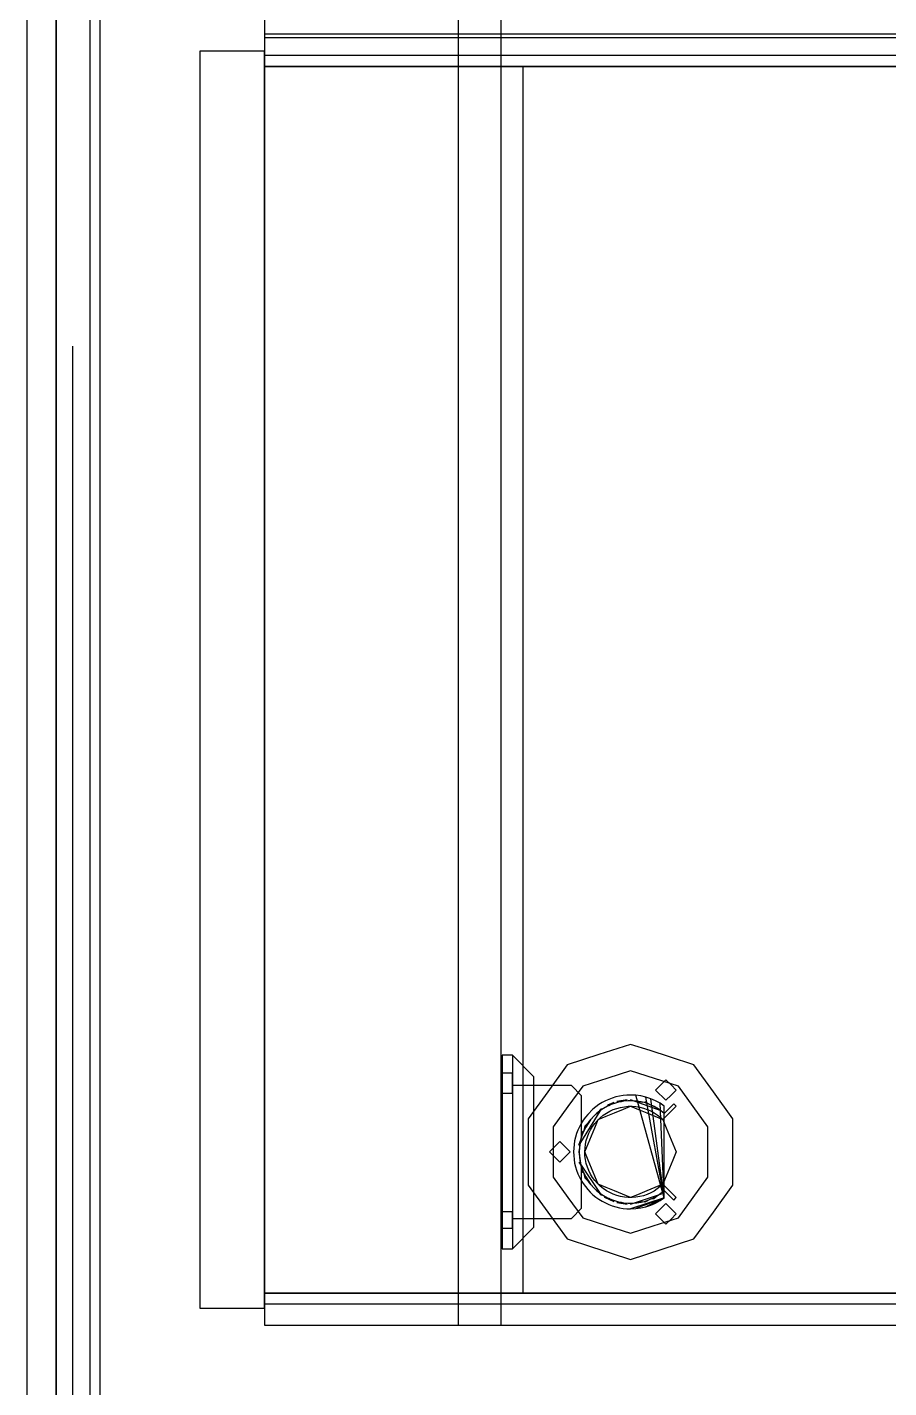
# Model space of a CAD drawing. Extents: x -23.2 to 18.8, y -18.4 to 11.3.
# Drawn here: x 1.7923 to 2.0464, y 3.137 to 3.5384 of the extents above; entities that cross this region are included whole.
import ezdxf

# ---------------------------------------------------------------- set-up
doc = ezdxf.new("R2010")
doc.units = 0
doc.linetypes.add('Dashed', pattern=[0.75, 0.5, -0.25])
for name, color, linetype in [('EJE_MUROS', 8, 'Continuous'), ('FURNISHINGELEMENT', 8, 'Continuous'), ('MUROS', 7, 'Continuous'), ('VIGAS', 5, 'Continuous')]:
    doc.layers.add(name, color=color, linetype=linetype)

msp = doc.modelspace()

# ---------------------------------------------------------------- linework, layer by layer
at = {"layer": 'EJE_MUROS', "linetype": 'Dashed'}
for p, q in [((1.79234, 0.83592), (1.79234, 5.76075)), ((1.80584, 2.94432), (1.80584, 5.74375))]:
    msp.add_line(p, q, dxfattribs=at)
at = {"layer": 'FURNISHINGELEMENT'}
for p, q in [((1.91944, 3.91642, 3.5416), (1.91944, 3.53542, 3.5416)), ((1.93214, 3.53542, 3.5416), (1.93214, 3.91642, 3.5416)), ((1.86229, 3.54494, 5.36405), (1.86229, 3.53542, 5.36405)), ((2.30044, 3.53642, 5.36405), (1.86229, 3.53642, 5.36405)), ((1.86229, 3.53642, 5.36405), (1.86229, 3.52689, 5.36405)), ((1.86229, 3.53542, 5.36405), (2.30044, 3.53542, 5.36405)), ((1.93214, 3.53642, 3.5416), (1.91944, 3.53642, 3.5416)), ((1.91944, 3.53642, 3.5416), (1.91944, 3.15542, 3.5416)), ((1.91944, 3.53542, 3.5416), (1.93214, 3.53542, 3.5416)), ((1.93214, 3.15542, 3.5416), (1.93214, 3.53642, 3.5416)), ((1.86229, 3.53138, 5.36064), (1.84324, 3.53138, 5.36064)), ((1.84324, 3.53138, 5.36064), (1.84324, 3.52689, 5.3625)), ((1.86229, 3.52689, 5.3625), (1.86229, 3.53138, 5.36064)), ((1.86229, 3.53007, 3.55112), (1.86229, 3.16177, 3.55112)), ((2.28774, 3.53007, 3.55112), (1.86229, 3.53007, 3.55112)), ((1.84324, 3.52689, 5.3625), (1.84324, 3.16494, 5.3625)), ((1.86229, 3.16494, 5.3625), (1.86229, 3.52689, 5.3625)), ((1.86229, 3.52689, 5.36405), (1.86229, 3.16494, 5.36405)), ((2.30044, 3.52689, 5.36405), (1.86229, 3.52689, 5.36405)), ((1.86229, 3.52689, 5.36405), (2.28774, 3.52689, 5.36405)), ((2.28774, 3.52689, 5.05052), (1.93849, 3.52689, 5.05052)), ((1.93849, 3.52689, 5.05052), (1.93849, 3.16494, 5.05052)), ((2.28774, 3.52689, 3.76385), (1.93849, 3.52689, 3.76385)), ((1.93849, 3.52689, 3.76385), (1.93849, 3.16494, 3.76385)), ((1.97024, 3.23832, 3.5416), (1.96091, 3.23529, 3.5416)), ((1.97599, 3.23646, 3.5416), (1.97024, 3.23832, 3.5416)), ((1.98175, 3.23459, 3.5416), (1.97599, 3.23646, 3.5416)), ((1.93239, 3.23513, 3.52597), (1.93239, 3.17798, 3.52597)), ((1.93539, 3.23513, 3.52597), (1.93239, 3.23513, 3.52597)), ((1.94174, 3.22878, 3.52597), (1.93539, 3.23513, 3.52597)), ((1.94174, 3.22878, 3.48134), (1.93539, 3.23513, 3.48134)), ((1.93539, 3.23513, 3.48134), (1.93539, 3.17798, 3.48134)), ((1.95158, 3.23226, 3.5416), (1.94582, 3.22432, 3.5416)), ((1.96091, 3.23529, 3.5416), (1.95158, 3.23226, 3.5416)), ((1.9889, 3.23226, 3.5416), (1.98175, 3.23459, 3.5416)), ((1.99467, 3.22432, 3.5416), (1.9889, 3.23226, 3.5416)), ((1.93539, 3.22986, 3.49082), (1.93239, 3.22986, 3.49082)), ((1.93239, 3.22986, 3.49082), (1.93239, 3.22688, 3.48784)), ((1.93539, 3.22688, 3.48784), (1.93539, 3.22986, 3.49082)), ((1.94174, 3.18433, 3.52597), (1.94174, 3.22878, 3.52597)), ((1.94174, 3.18433, 3.48134), (1.94174, 3.22878, 3.48134)), ((1.96355, 3.22838, 3.46351), (1.95615, 3.22597, 3.46351)), ((1.97024, 3.23055, 3.46351), (1.96355, 3.22838, 3.46351)), ((1.97729, 3.22826, 3.46351), (1.97024, 3.23055, 3.46351)), ((1.98434, 3.22597, 3.46351), (1.97729, 3.22826, 3.46351)), ((1.97916, 3.22637, 3.5416), (1.98068, 3.22788, 3.5416)), ((1.98068, 3.22788, 3.5416), (1.9822, 3.22637, 3.5416)), ((1.93239, 3.22688, 3.48784), (1.93239, 3.2239, 3.49082)), ((1.93239, 3.2239, 3.49082), (1.93539, 3.2239, 3.49082)), ((1.93539, 3.2239, 3.49082), (1.93539, 3.22688, 3.48784)), ((1.95283, 3.22617, 3.51393), (1.93539, 3.22617, 3.51393)), ((1.93539, 3.22617, 3.51393), (1.93539, 3.18694, 3.51393)), ((1.94582, 3.22432, 3.5416), (1.94005, 3.21639, 3.5416)), ((1.95615, 3.22597, 3.46351), (1.95179, 3.21998, 3.46351)), ((1.95583, 3.22317, 3.51393), (1.95283, 3.22617, 3.51393)), ((1.97765, 3.22485, 3.5416), (1.97916, 3.22637, 3.5416)), ((1.98068, 3.22182, 3.5416), (1.97765, 3.22485, 3.5416)), ((1.9822, 3.22637, 3.5416), (1.98371, 3.22485, 3.5416)), ((1.98371, 3.22485, 3.5416), (1.9822, 3.22334, 3.5416)), ((1.98869, 3.21998, 3.46351), (1.98434, 3.22597, 3.46351)), ((2.00044, 3.21639, 3.5416), (1.99467, 3.22432, 3.5416)), ((1.95179, 3.21998, 3.46351), (1.94744, 3.21399, 3.46351)), ((1.95583, 3.21111, 3.51393), (1.95583, 3.22317, 3.51393)), ((1.96002, 3.2199, 3.51118), (1.95917, 3.2192, 3.51118)), ((1.96002, 3.2199, 3.51118), (1.95917, 3.2192, 3.51118)), ((1.96002, 3.2199, 3.51118), (1.95917, 3.2192, 3.51118)), ((1.96002, 3.2199, 3.51118), (1.95917, 3.2192, 3.51118)), ((1.96002, 3.2199, 3.51118), (1.95917, 3.2192, 3.51118)), ((1.96091, 3.22054, 3.51118), (1.96002, 3.2199, 3.51118)), ((1.96091, 3.22054, 3.51118), (1.96002, 3.2199, 3.51118)), ((1.96091, 3.22054, 3.51118), (1.96002, 3.2199, 3.51118)), ((1.96091, 3.22054, 3.51118), (1.96002, 3.2199, 3.51118)), ((1.96091, 3.22054, 3.51118), (1.96002, 3.2199, 3.51118)), ((1.96185, 3.22112, 3.51118), (1.96091, 3.22054, 3.51118)), ((1.96185, 3.22112, 3.51118), (1.96091, 3.22054, 3.51118)), ((1.96185, 3.22112, 3.51118), (1.96091, 3.22054, 3.51118)), ((1.96185, 3.22112, 3.51118), (1.96091, 3.22054, 3.51118)), ((1.96185, 3.22112, 3.51118), (1.96091, 3.22054, 3.51118)), ((1.96282, 3.22164, 3.51118), (1.96185, 3.22112, 3.51118)), ((1.96282, 3.22164, 3.51118), (1.96185, 3.22112, 3.51118)), ((1.96282, 3.22164, 3.51118), (1.96185, 3.22112, 3.51118)), ((1.96282, 3.22164, 3.51118), (1.96185, 3.22112, 3.51118)), ((1.96282, 3.22164, 3.51118), (1.96185, 3.22112, 3.51118)), ((1.96341, 3.22005, 3.51393), (1.96229, 3.21942, 3.51393)), ((1.96382, 3.22209, 3.51118), (1.96282, 3.22164, 3.51118)), ((1.96382, 3.22209, 3.51118), (1.96282, 3.22164, 3.51118)), ((1.96382, 3.22209, 3.51118), (1.96282, 3.22164, 3.51118)), ((1.96382, 3.22209, 3.51118), (1.96282, 3.22164, 3.51118)), ((1.96382, 3.22209, 3.51118), (1.96282, 3.22164, 3.51118)), ((1.96458, 3.22058, 3.51393), (1.96341, 3.22005, 3.51393)), ((1.96529, 3.22117, 3.51163), (1.96343, 3.2204, 3.51163)), ((1.96343, 3.2204, 3.51163), (1.96385, 3.22026, 3.51163)), ((1.96484, 3.22248, 3.51118), (1.96382, 3.22209, 3.51118)), ((1.96484, 3.22248, 3.51118), (1.96382, 3.22209, 3.51118)), ((1.96484, 3.22248, 3.51118), (1.96382, 3.22209, 3.51118)), ((1.96484, 3.22248, 3.51118), (1.96382, 3.22209, 3.51118)), ((1.96484, 3.22248, 3.51118), (1.96382, 3.22209, 3.51118)), ((1.96385, 3.22026, 3.51163), (1.96529, 3.22117, 3.51163)), ((1.96579, 3.22101, 3.51393), (1.96458, 3.22058, 3.51393)), ((1.9659, 3.2228, 3.51118), (1.96484, 3.22248, 3.51118)), ((1.9659, 3.2228, 3.51118), (1.96484, 3.22248, 3.51118)), ((1.9659, 3.2228, 3.51118), (1.96484, 3.22248, 3.51118)), ((1.9659, 3.2228, 3.51118), (1.96484, 3.22248, 3.51118)), ((1.9659, 3.2228, 3.51118), (1.96484, 3.22248, 3.51118)), ((1.96703, 3.22133, 3.51393), (1.96579, 3.22101, 3.51393)), ((1.96697, 3.22305, 3.51118), (1.9659, 3.2228, 3.51118)), ((1.96697, 3.22305, 3.51118), (1.9659, 3.2228, 3.51118)), ((1.96697, 3.22305, 3.51118), (1.9659, 3.2228, 3.51118)), ((1.96697, 3.22305, 3.51118), (1.9659, 3.2228, 3.51118)), ((1.96697, 3.22305, 3.51118), (1.9659, 3.2228, 3.51118)), ((1.96622, 3.21944, 3.51393), (1.96732, 3.21973, 3.51393)), ((1.96924, 3.22195, 3.51163), (1.96625, 3.22146, 3.51163)), ((1.96625, 3.22146, 3.51163), (1.96762, 3.22145, 3.51163)), ((1.96805, 3.22323, 3.51118), (1.96697, 3.22305, 3.51118)), ((1.96805, 3.22323, 3.51118), (1.96697, 3.22305, 3.51118)), ((1.96805, 3.22323, 3.51118), (1.96697, 3.22305, 3.51118)), ((1.96805, 3.22323, 3.51118), (1.96697, 3.22305, 3.51118)), ((1.96805, 3.22323, 3.51118), (1.96697, 3.22305, 3.51118)), ((1.96829, 3.22155, 3.51393), (1.96703, 3.22133, 3.51393)), ((1.96732, 3.21973, 3.51393), (1.96844, 3.21993, 3.51393)), ((1.96762, 3.22145, 3.51163), (1.96924, 3.22195, 3.51163)), ((1.96914, 3.22333, 3.51118), (1.96805, 3.22323, 3.51118)), ((1.96914, 3.22333, 3.51118), (1.96805, 3.22323, 3.51118)), ((1.96914, 3.22333, 3.51118), (1.96805, 3.22323, 3.51118)), ((1.96914, 3.22333, 3.51118), (1.96805, 3.22323, 3.51118)), ((1.96914, 3.22333, 3.51118), (1.96805, 3.22323, 3.51118)), ((1.96817, 3.21919, 3.46351), (1.97024, 3.22005, 3.46351)), ((1.96957, 3.22167, 3.51393), (1.96829, 3.22155, 3.51393)), ((1.96844, 3.21993, 3.51393), (1.96958, 3.22004, 3.51393)), ((1.97024, 3.22337, 3.51118), (1.96914, 3.22333, 3.51118)), ((1.97024, 3.22337, 3.51118), (1.96914, 3.22333, 3.51118)), ((1.97024, 3.22337, 3.51118), (1.96914, 3.22333, 3.51118)), ((1.97024, 3.22337, 3.51118), (1.96914, 3.22333, 3.51118)), ((1.97024, 3.22337, 3.51118), (1.96914, 3.22333, 3.51118)), ((1.97085, 3.22167, 3.51393), (1.96957, 3.22167, 3.51393)), ((1.96958, 3.22004, 3.51393), (1.97072, 3.22004, 3.51393)), ((1.97176, 3.2233, 3.51118), (1.97024, 3.22337, 3.51118)), ((1.97176, 3.2233, 3.51118), (1.97024, 3.22337, 3.51118)), ((1.97176, 3.2233, 3.51118), (1.97024, 3.22337, 3.51118)), ((1.97176, 3.2233, 3.51118), (1.97024, 3.22337, 3.51118)), ((1.97176, 3.2233, 3.51118), (1.97024, 3.22337, 3.51118)), ((1.97024, 3.22199, 3.51163), (1.97145, 3.22163, 3.51163)), ((1.97926, 3.2187, 3.51163), (1.97024, 3.22199, 3.51163)), ((1.97024, 3.22005, 3.46351), (1.97263, 3.21907, 3.46351)), ((1.97072, 3.22004, 3.51393), (1.97185, 3.21996, 3.51393)), ((1.97212, 3.22156, 3.51393), (1.97085, 3.22167, 3.51393)), ((1.97145, 3.22163, 3.51163), (1.97265, 3.22149, 3.51163)), ((1.98021, 3.19306, 3.51118), (1.97176, 3.2233, 3.51118)), ((1.97327, 3.2231, 3.51118), (1.97176, 3.2233, 3.51118)), ((1.97327, 3.2231, 3.51118), (1.97176, 3.2233, 3.51118)), ((1.97327, 3.2231, 3.51118), (1.97176, 3.2233, 3.51118)), ((1.97327, 3.2231, 3.51118), (1.97176, 3.2233, 3.51118)), ((1.97185, 3.21996, 3.51393), (1.97297, 3.21977, 3.51393)), ((1.97339, 3.22135, 3.51393), (1.97212, 3.22156, 3.51393)), ((1.97265, 3.22149, 3.51163), (1.97383, 3.22125, 3.51163)), ((1.97297, 3.21977, 3.51393), (1.97408, 3.2195, 3.51393)), ((1.97476, 3.22275, 3.51118), (1.97327, 3.2231, 3.51118)), ((1.97476, 3.22275, 3.51118), (1.97327, 3.2231, 3.51118)), ((1.97476, 3.22275, 3.51118), (1.97327, 3.2231, 3.51118)), ((1.97476, 3.22275, 3.51118), (1.97327, 3.2231, 3.51118)), ((1.97463, 3.22103, 3.51393), (1.97339, 3.22135, 3.51393)), ((1.97383, 3.22125, 3.51163), (1.97453, 3.22138, 3.51163)), ((1.97453, 3.22138, 3.51163), (1.97612, 3.22049, 3.51163)), ((1.97584, 3.22061, 3.51393), (1.97463, 3.22103, 3.51393)), ((1.98021, 3.19306, 3.51118), (1.97476, 3.22275, 3.51118)), ((1.9762, 3.22228, 3.51118), (1.97476, 3.22275, 3.51118)), ((1.9762, 3.22228, 3.51118), (1.97476, 3.22275, 3.51118)), ((1.9762, 3.22228, 3.51118), (1.97476, 3.22275, 3.51118)), ((1.97701, 3.22008, 3.51393), (1.97584, 3.22061, 3.51393)), ((1.97612, 3.22049, 3.51163), (1.97721, 3.21998, 3.51163)), ((1.98021, 3.19306, 3.51118), (1.9762, 3.22228, 3.51118)), ((1.9776, 3.22167, 3.51118), (1.9762, 3.22228, 3.51118)), ((1.9776, 3.22167, 3.51118), (1.9762, 3.22228, 3.51118)), ((1.97813, 3.21946, 3.51393), (1.97701, 3.22008, 3.51393)), ((1.97721, 3.21998, 3.51163), (1.97826, 3.21938, 3.51163)), ((1.97926, 3.2187, 3.51163), (1.97721, 3.21998, 3.51163)), ((1.97721, 3.21998, 3.51163), (1.97826, 3.21938, 3.51163)), ((1.97894, 3.22094, 3.51118), (1.9776, 3.22167, 3.51118)), ((1.97894, 3.22094, 3.51118), (1.9776, 3.22167, 3.51118)), ((1.98021, 3.19306, 3.51118), (1.97894, 3.22094, 3.51118)), ((1.98021, 3.2201, 3.51118), (1.97894, 3.22094, 3.51118)), ((1.97978, 3.2161, 3.51393), (1.98374, 3.22006, 3.51393)), ((1.98301, 3.22079, 3.51393), (1.98019, 3.21794, 3.51393)), ((1.98021, 3.19306, 3.51118), (1.98021, 3.2201, 3.51118)), ((1.9822, 3.22334, 3.5416), (1.98068, 3.22182, 3.5416)), ((1.98374, 3.22006, 3.51393), (1.98301, 3.22079, 3.51393)), ((1.99305, 3.21399, 3.46351), (1.98869, 3.21998, 3.46351)), ((1.94005, 3.21639, 3.5416), (1.94005, 3.20658, 3.5416)), ((1.96168, 3.21939, 3.51163), (1.95497, 3.20859, 3.51163)), ((1.95628, 3.21591, 3.51118), (1.9557, 3.21497, 3.51118)), ((1.95628, 3.21591, 3.51118), (1.9557, 3.21497, 3.51118)), ((1.95628, 3.21591, 3.51118), (1.9557, 3.21497, 3.51118)), ((1.95628, 3.21591, 3.51118), (1.9557, 3.21497, 3.51118)), ((1.95628, 3.21591, 3.51118), (1.9557, 3.21497, 3.51118)), ((1.95692, 3.2168, 3.51118), (1.95628, 3.21591, 3.51118)), ((1.95692, 3.2168, 3.51118), (1.95628, 3.21591, 3.51118)), ((1.95692, 3.2168, 3.51118), (1.95628, 3.21591, 3.51118)), ((1.95692, 3.2168, 3.51118), (1.95628, 3.21591, 3.51118)), ((1.95692, 3.2168, 3.51118), (1.95628, 3.21591, 3.51118)), ((1.95762, 3.21765, 3.51118), (1.95692, 3.2168, 3.51118)), ((1.95762, 3.21765, 3.51118), (1.95692, 3.2168, 3.51118)), ((1.95762, 3.21765, 3.51118), (1.95692, 3.2168, 3.51118)), ((1.95762, 3.21765, 3.51118), (1.95692, 3.2168, 3.51118)), ((1.95762, 3.21765, 3.51118), (1.95692, 3.2168, 3.51118)), ((1.95917, 3.2192, 3.51118), (1.95762, 3.21765, 3.51118)), ((1.95917, 3.2192, 3.51118), (1.95762, 3.21765, 3.51118)), ((1.95917, 3.2192, 3.51118), (1.95762, 3.21765, 3.51118)), ((1.95917, 3.2192, 3.51118), (1.95762, 3.21765, 3.51118)), ((1.95917, 3.2192, 3.51118), (1.95762, 3.21765, 3.51118)), ((1.95847, 3.21604, 3.51393), (1.95771, 3.21501, 3.51393)), ((1.95786, 3.21523, 3.51163), (1.95866, 3.21628, 3.51163)), ((1.95931, 3.21701, 3.51393), (1.95847, 3.21604, 3.51393)), ((1.95866, 3.21628, 3.51163), (1.95955, 3.21725, 3.51163)), ((1.96024, 3.2179, 3.51393), (1.95931, 3.21701, 3.51393)), ((1.95955, 3.21725, 3.51163), (1.96052, 3.21814, 3.51163)), ((1.95973, 3.21372, 3.46351), (1.96071, 3.21611, 3.46351)), ((1.95973, 3.21501, 3.51393), (1.96048, 3.21587, 3.51393)), ((1.96123, 3.2187, 3.51393), (1.96024, 3.2179, 3.51393)), ((1.96048, 3.21587, 3.51393), (1.9613, 3.21666, 3.51393)), ((1.96052, 3.21814, 3.51163), (1.96168, 3.21939, 3.51163)), ((1.96071, 3.21611, 3.46351), (1.9631, 3.21709, 3.46351)), ((1.96229, 3.21942, 3.51393), (1.96123, 3.2187, 3.51393)), ((1.9613, 3.21666, 3.51393), (1.96219, 3.21738, 3.51393)), ((1.96219, 3.21738, 3.51393), (1.96313, 3.21802, 3.51393)), ((1.9631, 3.21709, 3.46351), (1.96548, 3.21808, 3.46351)), ((1.96313, 3.21802, 3.51393), (1.96412, 3.21858, 3.51393)), ((1.96412, 3.21858, 3.51393), (1.96515, 3.21905, 3.51393)), ((1.96515, 3.21905, 3.51393), (1.96622, 3.21944, 3.51393)), ((1.96548, 3.21808, 3.46351), (1.96817, 3.21919, 3.46351)), ((1.97263, 3.21907, 3.46351), (1.97501, 3.21808, 3.46351)), ((1.97408, 3.2195, 3.51393), (1.97515, 3.21913, 3.51393)), ((1.97501, 3.21808, 3.46351), (1.97739, 3.21709, 3.46351)), ((1.97515, 3.21913, 3.51393), (1.9762, 3.21867, 3.51393)), ((1.9762, 3.21867, 3.51393), (1.9772, 3.21812, 3.51393)), ((1.9772, 3.21812, 3.51393), (1.97814, 3.21749, 3.51393)), ((1.97739, 3.21709, 3.46351), (1.97977, 3.21611, 3.46351)), ((1.97919, 3.21875, 3.51393), (1.97813, 3.21946, 3.51393)), ((1.97814, 3.21749, 3.51393), (1.97905, 3.21683, 3.51393)), ((1.97826, 3.21938, 3.51163), (1.97926, 3.2187, 3.51163)), ((1.97826, 3.21938, 3.51163), (1.97926, 3.2187, 3.51163)), ((1.97905, 3.21683, 3.51393), (1.97978, 3.2161, 3.51393)), ((1.98019, 3.21794, 3.51393), (1.97919, 3.21875, 3.51393)), ((1.97977, 3.21611, 3.46351), (1.98076, 3.21372, 3.46351)), ((2.00044, 3.20658, 3.5416), (2.00044, 3.21639, 3.5416)), ((1.94744, 3.21399, 3.46351), (1.94744, 3.20658, 3.46351)), ((1.95434, 3.21197, 3.51118), (1.95402, 3.21092, 3.51118)), ((1.95434, 3.21197, 3.51118), (1.95402, 3.21092, 3.51118)), ((1.95434, 3.21197, 3.51118), (1.95402, 3.21092, 3.51118)), ((1.95434, 3.21197, 3.51118), (1.95402, 3.21092, 3.51118)), ((1.95434, 3.21197, 3.51118), (1.95402, 3.21092, 3.51118)), ((1.95473, 3.213, 3.51118), (1.95434, 3.21197, 3.51118)), ((1.95473, 3.213, 3.51118), (1.95434, 3.21197, 3.51118)), ((1.95473, 3.213, 3.51118), (1.95434, 3.21197, 3.51118)), ((1.95473, 3.213, 3.51118), (1.95434, 3.21197, 3.51118)), ((1.95473, 3.213, 3.51118), (1.95434, 3.21197, 3.51118)), ((1.95518, 3.214, 3.51118), (1.95473, 3.213, 3.51118)), ((1.95518, 3.214, 3.51118), (1.95473, 3.213, 3.51118)), ((1.95518, 3.214, 3.51118), (1.95473, 3.213, 3.51118)), ((1.95518, 3.214, 3.51118), (1.95473, 3.213, 3.51118)), ((1.95518, 3.214, 3.51118), (1.95473, 3.213, 3.51118)), ((1.9557, 3.21497, 3.51118), (1.95518, 3.214, 3.51118)), ((1.9557, 3.21497, 3.51118), (1.95518, 3.214, 3.51118)), ((1.9557, 3.21497, 3.51118), (1.95518, 3.214, 3.51118)), ((1.9557, 3.21497, 3.51118), (1.95518, 3.214, 3.51118)), ((1.9557, 3.21497, 3.51118), (1.95518, 3.214, 3.51118)), ((1.95564, 3.21047, 3.51163), (1.95601, 3.21247, 3.51163)), ((1.95646, 3.21278, 3.51393), (1.95598, 3.21159, 3.51393)), ((1.95601, 3.21247, 3.51163), (1.95654, 3.21295, 3.51163)), ((1.95704, 3.21392, 3.51393), (1.95646, 3.21278, 3.51393)), ((1.95654, 3.21295, 3.51163), (1.9569, 3.21428, 3.51163)), ((1.9569, 3.21428, 3.51163), (1.95786, 3.21523, 3.51163)), ((1.95771, 3.21501, 3.51393), (1.95704, 3.21392, 3.51393)), ((1.95753, 3.21105, 3.51393), (1.95795, 3.21211, 3.51393)), ((1.95795, 3.21211, 3.51393), (1.95846, 3.21312, 3.51393)), ((1.95846, 3.21312, 3.51393), (1.95906, 3.2141, 3.51393)), ((1.95874, 3.21134, 3.46351), (1.95973, 3.21372, 3.46351)), ((1.95906, 3.2141, 3.51393), (1.95973, 3.21501, 3.51393)), ((1.98076, 3.21372, 3.46351), (1.98175, 3.21134, 3.46351)), ((1.99305, 3.20658, 3.46351), (1.99305, 3.21399, 3.46351)), ((1.94637, 3.20658, 3.5416), (1.94941, 3.20961, 3.5416)), ((1.94941, 3.20961, 3.5416), (1.95244, 3.20658, 3.5416)), ((1.95348, 3.20767, 3.51118), (1.95345, 3.20658, 3.51118)), ((1.95348, 3.20767, 3.51118), (1.95345, 3.20658, 3.51118)), ((1.95348, 3.20767, 3.51118), (1.95345, 3.20658, 3.51118)), ((1.95348, 3.20767, 3.51118), (1.95345, 3.20658, 3.51118)), ((1.95348, 3.20767, 3.51118), (1.95345, 3.20658, 3.51118)), ((1.95359, 3.20877, 3.51118), (1.95348, 3.20767, 3.51118)), ((1.95359, 3.20877, 3.51118), (1.95348, 3.20767, 3.51118)), ((1.95359, 3.20877, 3.51118), (1.95348, 3.20767, 3.51118)), ((1.95359, 3.20877, 3.51118), (1.95348, 3.20767, 3.51118)), ((1.95359, 3.20877, 3.51118), (1.95348, 3.20767, 3.51118)), ((1.95377, 3.20985, 3.51118), (1.95359, 3.20877, 3.51118)), ((1.95377, 3.20985, 3.51118), (1.95359, 3.20877, 3.51118)), ((1.95377, 3.20985, 3.51118), (1.95359, 3.20877, 3.51118)), ((1.95377, 3.20985, 3.51118), (1.95359, 3.20877, 3.51118)), ((1.95377, 3.20985, 3.51118), (1.95359, 3.20877, 3.51118)), ((1.95402, 3.21092, 3.51118), (1.95377, 3.20985, 3.51118)), ((1.95402, 3.21092, 3.51118), (1.95377, 3.20985, 3.51118)), ((1.95402, 3.21092, 3.51118), (1.95377, 3.20985, 3.51118)), ((1.95402, 3.21092, 3.51118), (1.95377, 3.20985, 3.51118)), ((1.95402, 3.21092, 3.51118), (1.95377, 3.20985, 3.51118)), ((1.95497, 3.20859, 3.51163), (1.95564, 3.21047, 3.51163)), ((1.95518, 3.20784, 3.51393), (1.95512, 3.20655, 3.51393)), ((1.95513, 3.20656, 3.51393), (1.95583, 3.21111, 3.51393)), ((1.95534, 3.20911, 3.51393), (1.95518, 3.20784, 3.51393)), ((1.95561, 3.21036, 3.51393), (1.95534, 3.20911, 3.51393)), ((1.95598, 3.21159, 3.51393), (1.95561, 3.21036, 3.51393)), ((1.95677, 3.20658, 3.46351), (1.95775, 3.20896, 3.46351)), ((1.95677, 3.20658, 3.51393), (1.95682, 3.20772, 3.51393)), ((1.95682, 3.20772, 3.51393), (1.95696, 3.20885, 3.51393)), ((1.95696, 3.20885, 3.51393), (1.9572, 3.20996, 3.51393)), ((1.9572, 3.20996, 3.51393), (1.95753, 3.21105, 3.51393)), ((1.95775, 3.20896, 3.46351), (1.95874, 3.21134, 3.46351)), ((1.98175, 3.21134, 3.46351), (1.98273, 3.20896, 3.46351)), ((1.98273, 3.20896, 3.46351), (1.98372, 3.20658, 3.46351)), ((1.94005, 3.20658, 3.5416), (1.94005, 3.19677, 3.5416)), ((1.94941, 3.20354, 3.5416), (1.94637, 3.20658, 3.5416)), ((1.94744, 3.20658, 3.46351), (1.94744, 3.19917, 3.46351)), ((1.95244, 3.20658, 3.5416), (1.94941, 3.20354, 3.5416)), ((1.95345, 3.20658, 3.51118), (1.95348, 3.20548, 3.51118)), ((1.95345, 3.20658, 3.51118), (1.95348, 3.20548, 3.51118)), ((1.95345, 3.20658, 3.51118), (1.95348, 3.20548, 3.51118)), ((1.95345, 3.20658, 3.51118), (1.95348, 3.20548, 3.51118)), ((1.95345, 3.20658, 3.51118), (1.95348, 3.20548, 3.51118)), ((1.95348, 3.20548, 3.51118), (1.95359, 3.20438, 3.51118)), ((1.95348, 3.20548, 3.51118), (1.95359, 3.20438, 3.51118)), ((1.95348, 3.20548, 3.51118), (1.95359, 3.20438, 3.51118)), ((1.95348, 3.20548, 3.51118), (1.95359, 3.20438, 3.51118)), ((1.95348, 3.20548, 3.51118), (1.95359, 3.20438, 3.51118)), ((1.95359, 3.20438, 3.51118), (1.95377, 3.2033, 3.51118)), ((1.95359, 3.20438, 3.51118), (1.95377, 3.2033, 3.51118)), ((1.95359, 3.20438, 3.51118), (1.95377, 3.2033, 3.51118)), ((1.95359, 3.20438, 3.51118), (1.95377, 3.2033, 3.51118)), ((1.95359, 3.20438, 3.51118), (1.95377, 3.2033, 3.51118)), ((1.95512, 3.20655, 3.51393), (1.95518, 3.20527, 3.51393)), ((1.95583, 3.20201, 3.51393), (1.95513, 3.20656, 3.51393)), ((1.95564, 3.20265, 3.51163), (1.95513, 3.20357, 3.51163)), ((1.95513, 3.20357, 3.51163), (1.96168, 3.19376, 3.51163)), ((1.95518, 3.20527, 3.51393), (1.95534, 3.204, 3.51393)), ((1.95534, 3.204, 3.51393), (1.95561, 3.20275, 3.51393)), ((1.95681, 3.20544, 3.51393), (1.95677, 3.20658, 3.51393)), ((1.95775, 3.20419, 3.46351), (1.95677, 3.20658, 3.46351)), ((1.95696, 3.20432, 3.51393), (1.95681, 3.20544, 3.51393)), ((1.9572, 3.2032, 3.51393), (1.95696, 3.20432, 3.51393)), ((1.95874, 3.20181, 3.46351), (1.95775, 3.20419, 3.46351)), ((1.98273, 3.20419, 3.46351), (1.98175, 3.20181, 3.46351)), ((1.98372, 3.20658, 3.46351), (1.98273, 3.20419, 3.46351)), ((1.99305, 3.19917, 3.46351), (1.99305, 3.20658, 3.46351)), ((2.00044, 3.19677, 3.5416), (2.00044, 3.20658, 3.5416)), ((1.95377, 3.2033, 3.51118), (1.95402, 3.20223, 3.51118)), ((1.95377, 3.2033, 3.51118), (1.95402, 3.20223, 3.51118)), ((1.95377, 3.2033, 3.51118), (1.95402, 3.20223, 3.51118)), ((1.95377, 3.2033, 3.51118), (1.95402, 3.20223, 3.51118)), ((1.95377, 3.2033, 3.51118), (1.95402, 3.20223, 3.51118)), ((1.95402, 3.20223, 3.51118), (1.95434, 3.20118, 3.51118)), ((1.95402, 3.20223, 3.51118), (1.95434, 3.20118, 3.51118)), ((1.95402, 3.20223, 3.51118), (1.95434, 3.20118, 3.51118)), ((1.95402, 3.20223, 3.51118), (1.95434, 3.20118, 3.51118)), ((1.95402, 3.20223, 3.51118), (1.95434, 3.20118, 3.51118)), ((1.95434, 3.20118, 3.51118), (1.95473, 3.20015, 3.51118)), ((1.95434, 3.20118, 3.51118), (1.95473, 3.20015, 3.51118)), ((1.95434, 3.20118, 3.51118), (1.95473, 3.20015, 3.51118)), ((1.95434, 3.20118, 3.51118), (1.95473, 3.20015, 3.51118)), ((1.95434, 3.20118, 3.51118), (1.95473, 3.20015, 3.51118)), ((1.95473, 3.20015, 3.51118), (1.95518, 3.19915, 3.51118)), ((1.95473, 3.20015, 3.51118), (1.95518, 3.19915, 3.51118)), ((1.95473, 3.20015, 3.51118), (1.95518, 3.19915, 3.51118)), ((1.95473, 3.20015, 3.51118), (1.95518, 3.19915, 3.51118)), ((1.95473, 3.20015, 3.51118), (1.95518, 3.19915, 3.51118)), ((1.95561, 3.20275, 3.51393), (1.95599, 3.20152, 3.51393)), ((1.95601, 3.20068, 3.51163), (1.95564, 3.20265, 3.51163)), ((1.95583, 3.18994, 3.51393), (1.95583, 3.20201, 3.51393)), ((1.95599, 3.20152, 3.51393), (1.95646, 3.20034, 3.51393)), ((1.95654, 3.20017, 3.51163), (1.95601, 3.20068, 3.51163)), ((1.95646, 3.20034, 3.51393), (1.95704, 3.19919, 3.51393)), ((1.9569, 3.19887, 3.51163), (1.95654, 3.20017, 3.51163)), ((1.95753, 3.20211, 3.51393), (1.9572, 3.2032, 3.51393)), ((1.95795, 3.20106, 3.51393), (1.95753, 3.20211, 3.51393)), ((1.95846, 3.20004, 3.51393), (1.95795, 3.20106, 3.51393)), ((1.95905, 3.19907, 3.51393), (1.95846, 3.20004, 3.51393)), ((1.95973, 3.19943, 3.46351), (1.95874, 3.20181, 3.46351)), ((1.98175, 3.20181, 3.46351), (1.98076, 3.19943, 3.46351)), ((1.94005, 3.19677, 3.5416), (1.94582, 3.18883, 3.5416)), ((1.94744, 3.19917, 3.46351), (1.95179, 3.19317, 3.46351)), ((1.95518, 3.19915, 3.51118), (1.9557, 3.19818, 3.51118)), ((1.95518, 3.19915, 3.51118), (1.9557, 3.19818, 3.51118)), ((1.95518, 3.19915, 3.51118), (1.9557, 3.19818, 3.51118)), ((1.95518, 3.19915, 3.51118), (1.9557, 3.19818, 3.51118)), ((1.95518, 3.19915, 3.51118), (1.9557, 3.19818, 3.51118)), ((1.9557, 3.19818, 3.51118), (1.95628, 3.19725, 3.51118)), ((1.9557, 3.19818, 3.51118), (1.95628, 3.19725, 3.51118)), ((1.9557, 3.19818, 3.51118), (1.95628, 3.19725, 3.51118)), ((1.9557, 3.19818, 3.51118), (1.95628, 3.19725, 3.51118)), ((1.9557, 3.19818, 3.51118), (1.95628, 3.19725, 3.51118)), ((1.95628, 3.19725, 3.51118), (1.95692, 3.19635, 3.51118)), ((1.95628, 3.19725, 3.51118), (1.95692, 3.19635, 3.51118)), ((1.95628, 3.19725, 3.51118), (1.95692, 3.19635, 3.51118)), ((1.95628, 3.19725, 3.51118), (1.95692, 3.19635, 3.51118)), ((1.95628, 3.19725, 3.51118), (1.95692, 3.19635, 3.51118)), ((1.95786, 3.19789, 3.51163), (1.9569, 3.19887, 3.51163)), ((1.95692, 3.19635, 3.51118), (1.95762, 3.1955, 3.51118)), ((1.95692, 3.19635, 3.51118), (1.95762, 3.1955, 3.51118)), ((1.95692, 3.19635, 3.51118), (1.95762, 3.1955, 3.51118)), ((1.95692, 3.19635, 3.51118), (1.95762, 3.1955, 3.51118)), ((1.95692, 3.19635, 3.51118), (1.95762, 3.1955, 3.51118)), ((1.95704, 3.19919, 3.51393), (1.95771, 3.1981, 3.51393)), ((1.95771, 3.1981, 3.51393), (1.95847, 3.19707, 3.51393)), ((1.95866, 3.19684, 3.51163), (1.95786, 3.19789, 3.51163)), ((1.95847, 3.19707, 3.51393), (1.95932, 3.19611, 3.51393)), ((1.95955, 3.19587, 3.51163), (1.95866, 3.19684, 3.51163)), ((1.95973, 3.19815, 3.51393), (1.95905, 3.19907, 3.51393)), ((1.95932, 3.19611, 3.51393), (1.96025, 3.19522, 3.51393)), ((1.96052, 3.19498, 3.51163), (1.95955, 3.19587, 3.51163)), ((1.96071, 3.19705, 3.46351), (1.95973, 3.19943, 3.46351)), ((1.96048, 3.19729, 3.51393), (1.95973, 3.19815, 3.51393)), ((1.96129, 3.1965, 3.51393), (1.96048, 3.19729, 3.51393)), ((1.9631, 3.19606, 3.46351), (1.96071, 3.19705, 3.46351)), ((1.96218, 3.19578, 3.51393), (1.96129, 3.1965, 3.51393)), ((1.96312, 3.19514, 3.51393), (1.96218, 3.19578, 3.51393)), ((1.96548, 3.19507, 3.46351), (1.9631, 3.19606, 3.46351)), ((1.97739, 3.19606, 3.46351), (1.97501, 3.19507, 3.46351)), ((1.97814, 3.19565, 3.51393), (1.97719, 3.19503, 3.51393)), ((1.97977, 3.19705, 3.46351), (1.97739, 3.19606, 3.46351)), ((1.97903, 3.19636, 3.51393), (1.97814, 3.19565, 3.51393)), ((1.97978, 3.19706, 3.51393), (1.97903, 3.19636, 3.51393)), ((1.98076, 3.19943, 3.46351), (1.97977, 3.19705, 3.46351)), ((1.98374, 3.1931, 3.51393), (1.97978, 3.19706, 3.51393)), ((1.98869, 3.19317, 3.46351), (1.99305, 3.19917, 3.46351)), ((1.99467, 3.18883, 3.5416), (2.00044, 3.19677, 3.5416)), ((1.95179, 3.19317, 3.46351), (1.95615, 3.18718, 3.46351)), ((1.95762, 3.1955, 3.51118), (1.95837, 3.1947, 3.51118)), ((1.95762, 3.1955, 3.51118), (1.95837, 3.1947, 3.51118)), ((1.95762, 3.1955, 3.51118), (1.95837, 3.1947, 3.51118)), ((1.95762, 3.1955, 3.51118), (1.95837, 3.1947, 3.51118)), ((1.95762, 3.1955, 3.51118), (1.95837, 3.1947, 3.51118)), ((1.95837, 3.1947, 3.51118), (1.95917, 3.19395, 3.51118)), ((1.95837, 3.1947, 3.51118), (1.95917, 3.19395, 3.51118)), ((1.95837, 3.1947, 3.51118), (1.95917, 3.19395, 3.51118)), ((1.95837, 3.1947, 3.51118), (1.95917, 3.19395, 3.51118)), ((1.95837, 3.1947, 3.51118), (1.95917, 3.19395, 3.51118)), ((1.95917, 3.19395, 3.51118), (1.96002, 3.19325, 3.51118)), ((1.95917, 3.19395, 3.51118), (1.96002, 3.19325, 3.51118)), ((1.95917, 3.19395, 3.51118), (1.96002, 3.19325, 3.51118)), ((1.95917, 3.19395, 3.51118), (1.96002, 3.19325, 3.51118)), ((1.95917, 3.19395, 3.51118), (1.96002, 3.19325, 3.51118)), ((1.96002, 3.19325, 3.51118), (1.96091, 3.19261, 3.51118)), ((1.96002, 3.19325, 3.51118), (1.96091, 3.19261, 3.51118)), ((1.96002, 3.19325, 3.51118), (1.96091, 3.19261, 3.51118)), ((1.96002, 3.19325, 3.51118), (1.96091, 3.19261, 3.51118)), ((1.96002, 3.19325, 3.51118), (1.96091, 3.19261, 3.51118)), ((1.96025, 3.19522, 3.51393), (1.96124, 3.19441, 3.51393)), ((1.96168, 3.19376, 3.51163), (1.96052, 3.19498, 3.51163)), ((1.96091, 3.19261, 3.51118), (1.96185, 3.19203, 3.51118)), ((1.96091, 3.19261, 3.51118), (1.96185, 3.19203, 3.51118)), ((1.96091, 3.19261, 3.51118), (1.96185, 3.19203, 3.51118)), ((1.96091, 3.19261, 3.51118), (1.96185, 3.19203, 3.51118)), ((1.96091, 3.19261, 3.51118), (1.96185, 3.19203, 3.51118)), ((1.96124, 3.19441, 3.51393), (1.9623, 3.19369, 3.51393)), ((1.96185, 3.19203, 3.51118), (1.96282, 3.19151, 3.51118)), ((1.96185, 3.19203, 3.51118), (1.96282, 3.19151, 3.51118)), ((1.96185, 3.19203, 3.51118), (1.96282, 3.19151, 3.51118)), ((1.96185, 3.19203, 3.51118), (1.96282, 3.19151, 3.51118)), ((1.96185, 3.19203, 3.51118), (1.96282, 3.19151, 3.51118)), ((1.9623, 3.19369, 3.51393), (1.96342, 3.19307, 3.51393)), ((1.96385, 3.19286, 3.51163), (1.96254, 3.19323, 3.51163)), ((1.96254, 3.19323, 3.51163), (1.96529, 3.19198, 3.51163)), ((1.96411, 3.19458, 3.51393), (1.96312, 3.19514, 3.51393)), ((1.96342, 3.19307, 3.51393), (1.96459, 3.19254, 3.51393)), ((1.96529, 3.19198, 3.51163), (1.96385, 3.19286, 3.51163)), ((1.96514, 3.1941, 3.51393), (1.96411, 3.19458, 3.51393)), ((1.96459, 3.19254, 3.51393), (1.9658, 3.19211, 3.51393)), ((1.96621, 3.19372, 3.51393), (1.96514, 3.1941, 3.51393)), ((1.96786, 3.19409, 3.46351), (1.96548, 3.19507, 3.46351)), ((1.9658, 3.19211, 3.51393), (1.96704, 3.19178, 3.51393)), ((1.96731, 3.19342, 3.51393), (1.96621, 3.19372, 3.51393)), ((1.96762, 3.19167, 3.51163), (1.96625, 3.19169, 3.51163)), ((1.96625, 3.19169, 3.51163), (1.96924, 3.1912, 3.51163)), ((1.96704, 3.19178, 3.51393), (1.9683, 3.19157, 3.51393)), ((1.96843, 3.19322, 3.51393), (1.96731, 3.19342, 3.51393)), ((1.96924, 3.1912, 3.51163), (1.96762, 3.19167, 3.51163)), ((1.97024, 3.1931, 3.46351), (1.96786, 3.19409, 3.46351)), ((1.9683, 3.19157, 3.51393), (1.96958, 3.19145, 3.51393)), ((1.96957, 3.19312, 3.51393), (1.96843, 3.19322, 3.51393)), ((1.9707, 3.19311, 3.51393), (1.96957, 3.19312, 3.51393)), ((1.97024, 3.19117, 3.51163), (1.97939, 3.19417, 3.51163)), ((1.97232, 3.19396, 3.46351), (1.97024, 3.1931, 3.46351)), ((1.98021, 3.19306, 3.51118), (1.97024, 3.18978, 3.51118)), ((1.97184, 3.19319, 3.51393), (1.9707, 3.19311, 3.51393)), ((1.97086, 3.19145, 3.51393), (1.97214, 3.19156, 3.51393)), ((1.97265, 3.19163, 3.51163), (1.97145, 3.19149, 3.51163)), ((1.98021, 3.19306, 3.51118), (1.97176, 3.18985, 3.51118)), ((1.97296, 3.19338, 3.51393), (1.97184, 3.19319, 3.51393)), ((1.97214, 3.19156, 3.51393), (1.9734, 3.19177, 3.51393)), ((1.97501, 3.19507, 3.46351), (1.97232, 3.19396, 3.46351)), ((1.97383, 3.19187, 3.51163), (1.97265, 3.19163, 3.51163)), ((1.97407, 3.19365, 3.51393), (1.97296, 3.19338, 3.51393)), ((1.9734, 3.19177, 3.51393), (1.97464, 3.19209, 3.51393)), ((1.97451, 3.19177, 3.51163), (1.97383, 3.19187, 3.51163)), ((1.97514, 3.19402, 3.51393), (1.97407, 3.19365, 3.51393)), ((1.97612, 3.19263, 3.51163), (1.97451, 3.19177, 3.51163)), ((1.97464, 3.19209, 3.51393), (1.97585, 3.19252, 3.51393)), ((1.98021, 3.19306, 3.51118), (1.97476, 3.1904, 3.51118)), ((1.97619, 3.19448, 3.51393), (1.97514, 3.19402, 3.51393)), ((1.97585, 3.19252, 3.51393), (1.97702, 3.19304, 3.51393)), ((1.9771, 3.19277, 3.51163), (1.97612, 3.19263, 3.51163)), ((1.97719, 3.19503, 3.51393), (1.97619, 3.19448, 3.51393)), ((1.97702, 3.19304, 3.51393), (1.97814, 3.19367, 3.51393)), ((1.97827, 3.19374, 3.51163), (1.9771, 3.19277, 3.51163)), ((1.98021, 3.19306, 3.51118), (1.9776, 3.19148, 3.51118)), ((1.9776, 3.19148, 3.51118), (1.97894, 3.19221, 3.51118)), ((1.9776, 3.19148, 3.51118), (1.97894, 3.19221, 3.51118)), ((1.9776, 3.19148, 3.51118), (1.97894, 3.19221, 3.51118)), ((1.9776, 3.19148, 3.51118), (1.97894, 3.19221, 3.51118)), ((1.9776, 3.19148, 3.51118), (1.97894, 3.19221, 3.51118)), ((1.9776, 3.19148, 3.51118), (1.97894, 3.19221, 3.51118)), ((1.9776, 3.19148, 3.51118), (1.97894, 3.19221, 3.51118)), ((1.9776, 3.19148, 3.51118), (1.97894, 3.19221, 3.51118)), ((1.9776, 3.19148, 3.51118), (1.97894, 3.19221, 3.51118)), ((1.97814, 3.19367, 3.51393), (1.9792, 3.19438, 3.51393)), ((1.97939, 3.19417, 3.51163), (1.97827, 3.19374, 3.51163)), ((1.97894, 3.19221, 3.51118), (1.98021, 3.19306, 3.51118)), ((1.97894, 3.19221, 3.51118), (1.98021, 3.19306, 3.51118)), ((1.97894, 3.19221, 3.51118), (1.98021, 3.19306, 3.51118)), ((1.97894, 3.19221, 3.51118), (1.98021, 3.19306, 3.51118)), ((1.97894, 3.19221, 3.51118), (1.98021, 3.19306, 3.51118)), ((1.97894, 3.19221, 3.51118), (1.98021, 3.19306, 3.51118)), ((1.97894, 3.19221, 3.51118), (1.98021, 3.19306, 3.51118)), ((1.97894, 3.19221, 3.51118), (1.98021, 3.19306, 3.51118)), ((1.97894, 3.19221, 3.51118), (1.98021, 3.19306, 3.51118)), ((1.9792, 3.19438, 3.51393), (1.9802, 3.19518, 3.51393)), ((1.9802, 3.19518, 3.51393), (1.98301, 3.19236, 3.51393)), ((1.98301, 3.19236, 3.51393), (1.98374, 3.1931, 3.51393)), ((1.98434, 3.18718, 3.46351), (1.98869, 3.19317, 3.46351)), ((1.93539, 3.18892, 3.48929), (1.93239, 3.18892, 3.48929)), ((1.93239, 3.18892, 3.48929), (1.93239, 3.18843, 3.48866)), ((1.93239, 3.18843, 3.48866), (1.93239, 3.1878, 3.48817)), ((1.93239, 3.1878, 3.48817), (1.93239, 3.18706, 3.48787)), ((1.93539, 3.18843, 3.48866), (1.93539, 3.18892, 3.48929)), ((1.93539, 3.1878, 3.48817), (1.93539, 3.18843, 3.48866)), ((1.93539, 3.18706, 3.48787), (1.93539, 3.1878, 3.48817)), ((1.94582, 3.18883, 3.5416), (1.95158, 3.18089, 3.5416)), ((1.95283, 3.18694, 3.51393), (1.95583, 3.18994, 3.51393)), ((1.96282, 3.19151, 3.51118), (1.96382, 3.19106, 3.51118)), ((1.96282, 3.19151, 3.51118), (1.96382, 3.19106, 3.51118)), ((1.96282, 3.19151, 3.51118), (1.96382, 3.19106, 3.51118)), ((1.96282, 3.19151, 3.51118), (1.96382, 3.19106, 3.51118)), ((1.96282, 3.19151, 3.51118), (1.96382, 3.19106, 3.51118)), ((1.96382, 3.19106, 3.51118), (1.96484, 3.19067, 3.51118)), ((1.96382, 3.19106, 3.51118), (1.96484, 3.19067, 3.51118)), ((1.96382, 3.19106, 3.51118), (1.96484, 3.19067, 3.51118)), ((1.96382, 3.19106, 3.51118), (1.96484, 3.19067, 3.51118)), ((1.96382, 3.19106, 3.51118), (1.96484, 3.19067, 3.51118)), ((1.96484, 3.19067, 3.51118), (1.9659, 3.19035, 3.51118)), ((1.96484, 3.19067, 3.51118), (1.9659, 3.19035, 3.51118)), ((1.96484, 3.19067, 3.51118), (1.9659, 3.19035, 3.51118)), ((1.96484, 3.19067, 3.51118), (1.9659, 3.19035, 3.51118)), ((1.96484, 3.19067, 3.51118), (1.9659, 3.19035, 3.51118)), ((1.9659, 3.19035, 3.51118), (1.96697, 3.1901, 3.51118)), ((1.9659, 3.19035, 3.51118), (1.96697, 3.1901, 3.51118)), ((1.9659, 3.19035, 3.51118), (1.96697, 3.1901, 3.51118)), ((1.9659, 3.19035, 3.51118), (1.96697, 3.1901, 3.51118)), ((1.9659, 3.19035, 3.51118), (1.96697, 3.1901, 3.51118)), ((1.96697, 3.1901, 3.51118), (1.96805, 3.18993, 3.51118)), ((1.96697, 3.1901, 3.51118), (1.96805, 3.18993, 3.51118)), ((1.96697, 3.1901, 3.51118), (1.96805, 3.18993, 3.51118)), ((1.96697, 3.1901, 3.51118), (1.96805, 3.18993, 3.51118)), ((1.96697, 3.1901, 3.51118), (1.96805, 3.18993, 3.51118)), ((1.96805, 3.18993, 3.51118), (1.96914, 3.18982, 3.51118)), ((1.96805, 3.18993, 3.51118), (1.96914, 3.18982, 3.51118)), ((1.96805, 3.18993, 3.51118), (1.96914, 3.18982, 3.51118)), ((1.96805, 3.18993, 3.51118), (1.96914, 3.18982, 3.51118)), ((1.96805, 3.18993, 3.51118), (1.96914, 3.18982, 3.51118)), ((1.96914, 3.18982, 3.51118), (1.97024, 3.18978, 3.51118)), ((1.96914, 3.18982, 3.51118), (1.97024, 3.18978, 3.51118)), ((1.96914, 3.18982, 3.51118), (1.97024, 3.18978, 3.51118)), ((1.96914, 3.18982, 3.51118), (1.97024, 3.18978, 3.51118)), ((1.96914, 3.18982, 3.51118), (1.97024, 3.18978, 3.51118)), ((1.96958, 3.19145, 3.51393), (1.97086, 3.19145, 3.51393)), ((1.97145, 3.19149, 3.51163), (1.97024, 3.19117, 3.51163)), ((1.97024, 3.18978, 3.51118), (1.97176, 3.18985, 3.51118)), ((1.97024, 3.18978, 3.51118), (1.97176, 3.18985, 3.51118)), ((1.97024, 3.18978, 3.51118), (1.97176, 3.18985, 3.51118)), ((1.97024, 3.18978, 3.51118), (1.97176, 3.18985, 3.51118)), ((1.97024, 3.18978, 3.51118), (1.97176, 3.18985, 3.51118)), ((1.97024, 3.18978, 3.51118), (1.97176, 3.18985, 3.51118)), ((1.97176, 3.18985, 3.51118), (1.97327, 3.19006, 3.51118)), ((1.97176, 3.18985, 3.51118), (1.97327, 3.19006, 3.51118)), ((1.97176, 3.18985, 3.51118), (1.97327, 3.19006, 3.51118)), ((1.97176, 3.18985, 3.51118), (1.97327, 3.19006, 3.51118)), ((1.97176, 3.18985, 3.51118), (1.97327, 3.19006, 3.51118)), ((1.97176, 3.18985, 3.51118), (1.97327, 3.19006, 3.51118)), ((1.97176, 3.18985, 3.51118), (1.97327, 3.19006, 3.51118)), ((1.97327, 3.19006, 3.51118), (1.97476, 3.1904, 3.51118)), ((1.97327, 3.19006, 3.51118), (1.97476, 3.1904, 3.51118)), ((1.97327, 3.19006, 3.51118), (1.97476, 3.1904, 3.51118)), ((1.97327, 3.19006, 3.51118), (1.97476, 3.1904, 3.51118)), ((1.97327, 3.19006, 3.51118), (1.97476, 3.1904, 3.51118)), ((1.97327, 3.19006, 3.51118), (1.97476, 3.1904, 3.51118)), ((1.97327, 3.19006, 3.51118), (1.97476, 3.1904, 3.51118)), ((1.97476, 3.1904, 3.51118), (1.9762, 3.19088, 3.51118)), ((1.97476, 3.1904, 3.51118), (1.9762, 3.19088, 3.51118)), ((1.97476, 3.1904, 3.51118), (1.9762, 3.19088, 3.51118)), ((1.97476, 3.1904, 3.51118), (1.9762, 3.19088, 3.51118)), ((1.97476, 3.1904, 3.51118), (1.9762, 3.19088, 3.51118)), ((1.97476, 3.1904, 3.51118), (1.9762, 3.19088, 3.51118)), ((1.97476, 3.1904, 3.51118), (1.9762, 3.19088, 3.51118)), ((1.97476, 3.1904, 3.51118), (1.9762, 3.19088, 3.51118)), ((1.9762, 3.19088, 3.51118), (1.9776, 3.19148, 3.51118)), ((1.9762, 3.19088, 3.51118), (1.9776, 3.19148, 3.51118)), ((1.9762, 3.19088, 3.51118), (1.9776, 3.19148, 3.51118)), ((1.9762, 3.19088, 3.51118), (1.9776, 3.19148, 3.51118)), ((1.9762, 3.19088, 3.51118), (1.9776, 3.19148, 3.51118)), ((1.9762, 3.19088, 3.51118), (1.9776, 3.19148, 3.51118)), ((1.9762, 3.19088, 3.51118), (1.9776, 3.19148, 3.51118)), ((1.9762, 3.19088, 3.51118), (1.9776, 3.19148, 3.51118)), ((1.97765, 3.1883, 3.5416), (1.98068, 3.19133, 3.5416)), ((1.97916, 3.18678, 3.5416), (1.97765, 3.1883, 3.5416)), ((1.98068, 3.19133, 3.5416), (1.9822, 3.18982, 3.5416)), ((1.9822, 3.18982, 3.5416), (1.98371, 3.1883, 3.5416)), ((1.98371, 3.1883, 3.5416), (1.9822, 3.18678, 3.5416)), ((1.9889, 3.18089, 3.5416), (1.99467, 3.18883, 3.5416)), ((1.93239, 3.18706, 3.48787), (1.93239, 3.18627, 3.48776)), ((1.93239, 3.18627, 3.48776), (1.93239, 3.18548, 3.48787)), ((1.93239, 3.18548, 3.48787), (1.93239, 3.18411, 3.48866)), ((1.93239, 3.18411, 3.48866), (1.93539, 3.18411, 3.48866)), ((1.93539, 3.18627, 3.48776), (1.93539, 3.18706, 3.48787)), ((1.93539, 3.18694, 3.51393), (1.95283, 3.18694, 3.51393)), ((1.93539, 3.18474, 3.48817), (1.93539, 3.18627, 3.48776)), ((1.93539, 3.18411, 3.48866), (1.93539, 3.18474, 3.48817)), ((1.93539, 3.17798, 3.52597), (1.94174, 3.18433, 3.52597)), ((1.93539, 3.17798, 3.48134), (1.94174, 3.18433, 3.48134)), ((1.95615, 3.18718, 3.46351), (1.9632, 3.18489, 3.46351)), ((1.9632, 3.18489, 3.46351), (1.97024, 3.1826, 3.46351)), ((1.97024, 3.1826, 3.46351), (1.97694, 3.18477, 3.46351)), ((1.97694, 3.18477, 3.46351), (1.98434, 3.18718, 3.46351)), ((1.98068, 3.18527, 3.5416), (1.97916, 3.18678, 3.5416)), ((1.9822, 3.18678, 3.5416), (1.98068, 3.18527, 3.5416)), ((1.95158, 3.18089, 3.5416), (1.95874, 3.17857, 3.5416)), ((1.97957, 3.17786, 3.5416), (1.9889, 3.18089, 3.5416)), ((1.93239, 3.17798, 3.52597), (1.93539, 3.17798, 3.52597)), ((1.95874, 3.17857, 3.5416), (1.96449, 3.1767, 3.5416)), ((1.96449, 3.1767, 3.5416), (1.97024, 3.17483, 3.5416)), ((1.97024, 3.17483, 3.5416), (1.97957, 3.17786, 3.5416)), ((1.84324, 3.16494, 5.3625), (1.84324, 3.16045, 5.36064)), ((1.86229, 3.16045, 5.36064), (1.86229, 3.16494, 5.3625)), ((1.86229, 3.16494, 5.36405), (2.30044, 3.16494, 5.36405)), ((2.28774, 3.16494, 5.36405), (1.86229, 3.16494, 5.36405)), ((1.86229, 3.16494, 5.36405), (1.86229, 3.15542, 5.36405)), ((1.93849, 3.16494, 5.05052), (2.28774, 3.16494, 5.05052)), ((1.93849, 3.16494, 3.76385), (2.28774, 3.16494, 3.76385)), ((1.84324, 3.16045, 5.36064), (1.86229, 3.16045, 5.36064)), ((1.86229, 3.16177, 3.55112), (2.28774, 3.16177, 3.55112)), ((1.86229, 3.15542, 5.36405), (2.30044, 3.15542, 5.36405)), ((1.91944, 3.15542, 3.5416), (1.93214, 3.15542, 3.5416))]:
    msp.add_line(p, q, dxfattribs=at)
at = {"layer": 'MUROS'}
for p, q in [((1.80084, 5.76075), (1.80084, 0.83592)), ((1.80084, 2.94432), (1.80084, 5.74375)), ((1.81084, 5.74375), (1.81084, 2.94432))]:
    msp.add_line(p, q, dxfattribs=at)
at = {"layer": 'VIGAS'}
msp.add_line((1.81384, 0.83592), (1.81384, 5.76075), dxfattribs=at)

doc.saveas('drawing.dxf')
